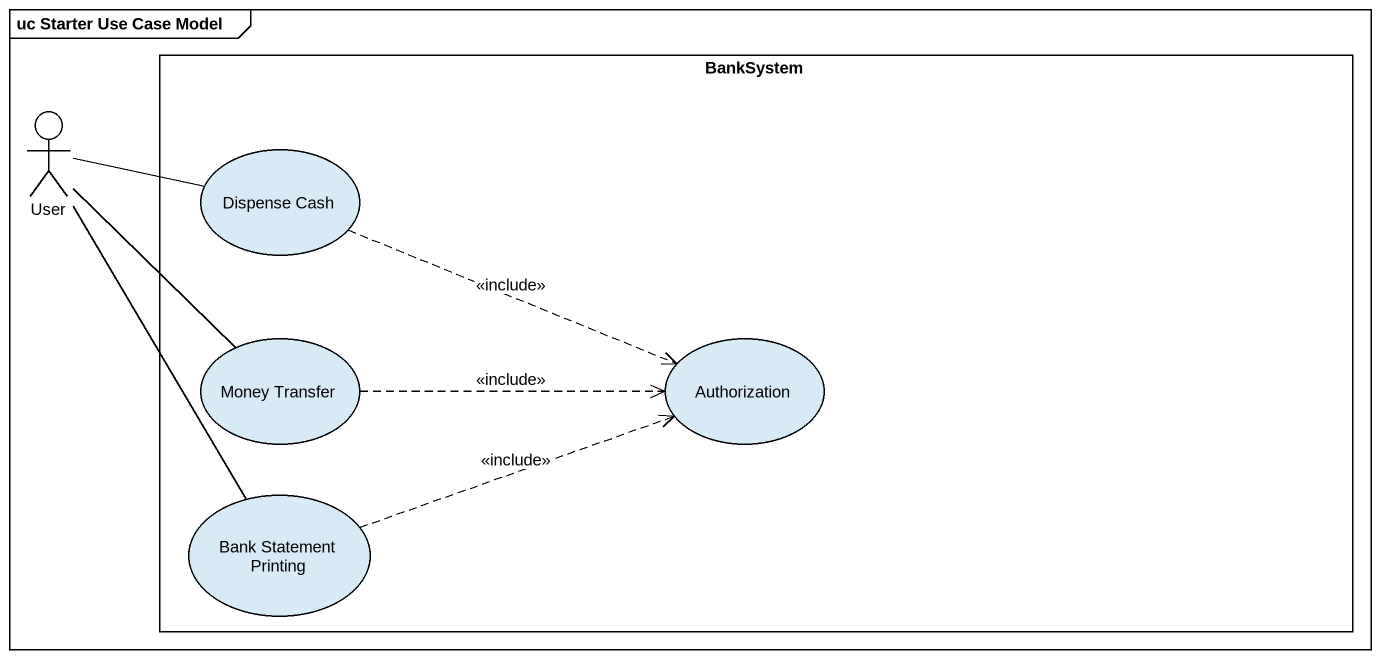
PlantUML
@startuml
mainframe uc Starter Use Case Model
rectangle BankSystem {
  usecase "Dispense Cash" as Dispense_Cash
  usecase "Money Transfer" as Money_Transfer
  usecase Authorization
  usecase "Bank Statement Printing" as Bank_Statement_Printing
}
actor User
User -right- Dispense_Cash
User -- Money_Transfer
Dispense_Cash .right.> Authorization : <<include>>
Money_Transfer .right.> Authorization : <<include>>
Bank_Statement_Printing -up- User
Bank_Statement_Printing .right.> Authorization : <<include>>
@enduml
